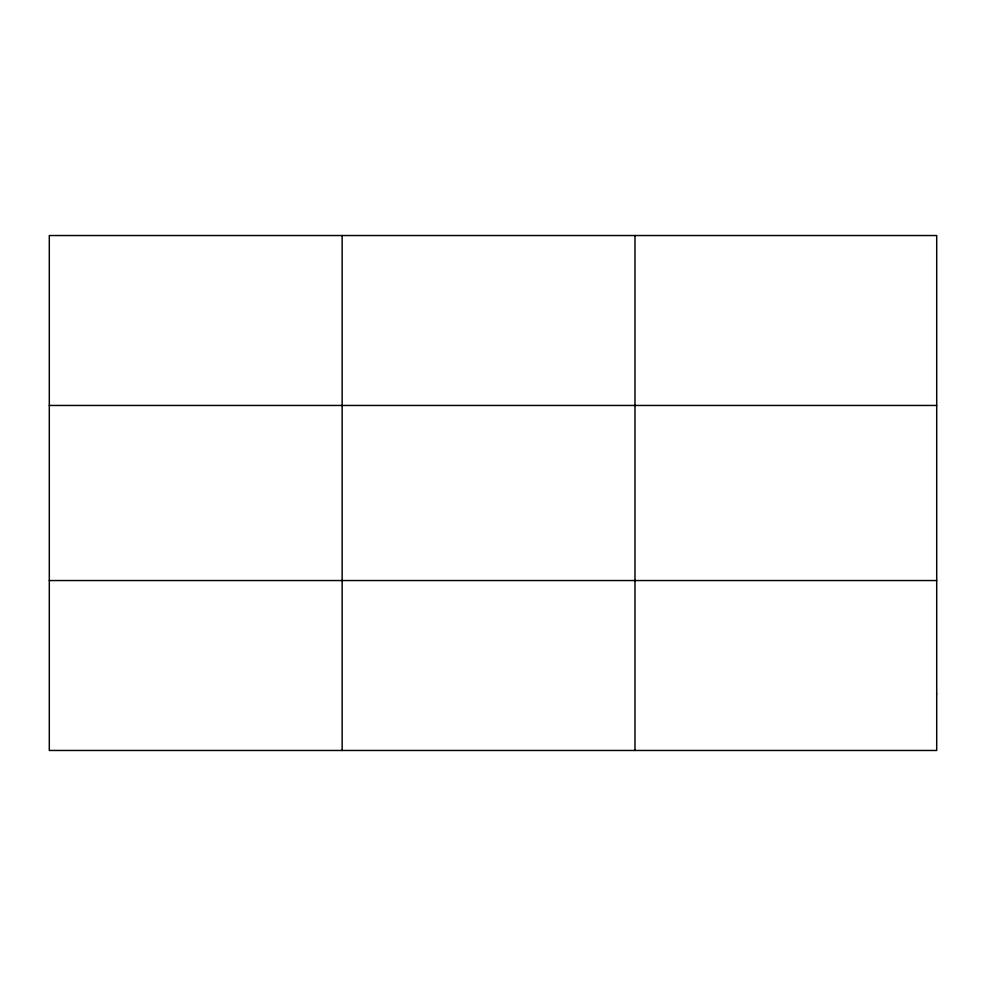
<?xml version="1.0" encoding="UTF-8"?>
<svg xmlns="http://www.w3.org/2000/svg" width="986" height="986" viewBox="0 0 986 986"><rect width="100%" height="100%" fill="white"/><g stroke="black" fill="none" stroke-linecap="round" stroke-linejoin="round"><path stroke-width="1.48" d="M342.142 750.469L342.142 235.531M634.984 750.469L634.984 235.531M49.3 405.456L936.7 405.456M49.3 580.544L936.7 580.544M936.7 693.824L936.7 750.469L49.3 750.469L49.3 235.531L936.7 235.531L936.7 693.824"/></g></svg>
